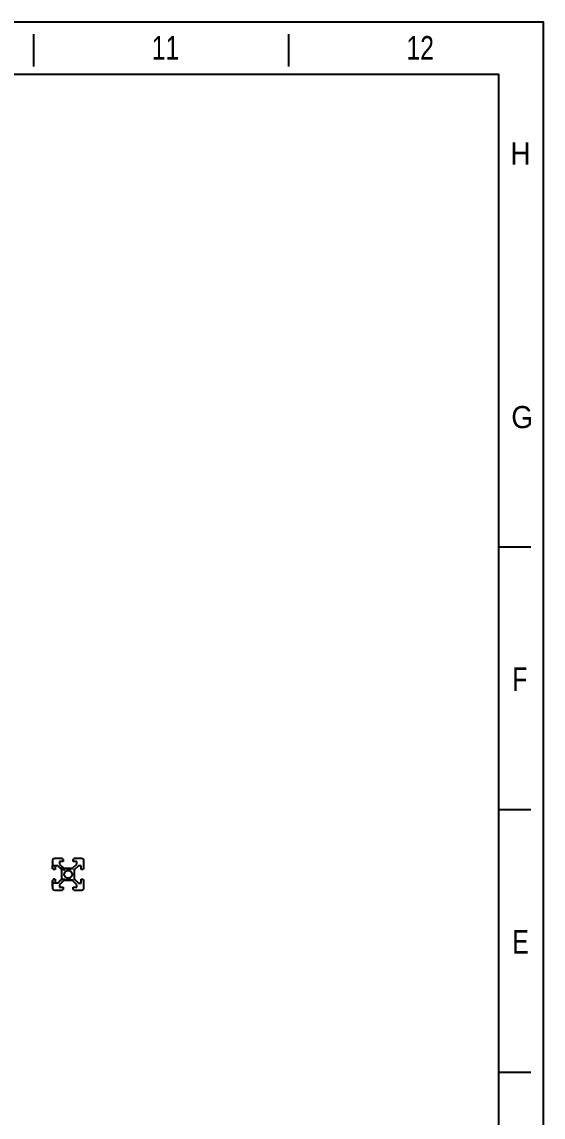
# Model space of a CAD drawing. Header units: millimetres. Extents: x 620 to 19791, y 2539 to 6969.
# Drawn here: x 13021 to 13351, y 3178 to 3874 of the extents above; entities that cross this region are included whole.
import ezdxf

# ---------------------------------------------------------------- set-up
doc = ezdxf.new("R2010")
doc.units = ezdxf.units.MM
doc.linetypes.add('HIDDEN', pattern=[0.2, 0.1, -0.1])
doc.layers.add('02___PRT_ALL_AXES', color=7, linetype='Continuous')
doc.layers.add('DEFAULT_2', color=8, linetype='HIDDEN')
doc.styles.add('CKSTANDARD', font='arial.ttf')
doc.styles.add('Roamns', font='romans.shx')

# ---------------------------------------------------------------- blocks, each defined once
blk = doc.blocks.new('standard template')
for p, q in [((31619, 30728), (31619, 30325)), ((34791, 30728), (34791, 30325)), ((37812, 24334), (37409, 24334)), ((37812, 21062), (37409, 21062)), ((37812, 17790), (37409, 17790))]:
    blk.add_line(p, q)
blk.add_lwpolyline([(37963, 4700), (-97, 4700), (-97, 30879), (37963, 30879)], close=True)
at = {"color": 7}
blk.add_lwpolyline([(456, 6674), (456, 5964), (456, 5254), (456, 30226), (37409, 30226), (37409, 5254)], dxfattribs=at)
at = {"style": 'CKSTANDARD'}
for s, height, width, p in [('12', 294.8, 0.75, (36261, 30408)), ('11', 294.8, 0.75, (33090, 30408)), ('H', 276, 0.9, (37555, 29102)), ('G', 276, 0.9, (37567, 25817)), ('F', 295, 0.75, (37578, 22543)), ('E', 295, 0.75, (37578, 19270))]:
    blk.add_text(s, height=height, dxfattribs=dict(at, width=width)).set_placement(p)
at = {"style": 'Roamns'}
for tag, p in [('PAGE_NAME', (27466, 7594)), ('PROJECT_NAME', (27466, 6884)), ('DRAWN_NAME', (27466, 6174)), ('VERSION', (34241, 6174)), ('SELECT_DATA', (27466, 5464)), ('PAGE_NUMBER', (34241, 5464))]:
    blk.add_attdef(tag, p, '', height=285, dxfattribs=at)
blk = doc.blocks.new('r6yut')
at = {"color": 30, "linetype": 'Continuous', "true_color": 0xf26722}
for p, q in [((7162.03, 3340.93), (7162.03, 3336.03)), ((7168.43, 3342.43), (7163.53, 3342.43)), ((7166.53, 3340.63), (7166.53, 3338.99)), ((7168.93, 3340.63), (7166.53, 3340.63)), ((7168.43, 3342.43), (7168.43, 3341.93)), ((7168.43, 3341.93), (7168.93, 3341.93)), ((7168.93, 3341.93), (7168.93, 3340.63)), ((7175.13, 3340.63), (7175.13, 3341.93)), ((7175.13, 3341.93), (7175.63, 3341.93)), ((7177.53, 3340.63), (7175.13, 3340.63)), ((7175.63, 3341.93), (7175.63, 3342.43)), ((7180.53, 3342.43), (7175.63, 3342.43)), ((7177.53, 3338.99), (7177.53, 3340.63)), ((7182.03, 3336.03), (7182.03, 3340.93)), ((7165.47, 3337.93), (7162.03, 3337.93)), ((7168.13, 3335.27), (7165.47, 3337.93)), ((7166.53, 3338.99), (7169.19, 3336.33)), ((7168.13, 3329.59), (7168.13, 3335.27)), ((7169.19, 3336.33), (7174.87, 3336.33)), ((7174.87, 3336.33), (7177.53, 3338.99)), ((7178.59, 3337.93), (7175.93, 3335.27)), ((7175.93, 3335.27), (7175.93, 3329.59)), ((7180.23, 3337.93), (7178.59, 3337.93)), ((7180.23, 3335.53), (7180.23, 3337.93)), ((7181.53, 3335.53), (7180.23, 3335.53)), ((7182.03, 3336.03), (7181.53, 3336.03)), ((7181.53, 3336.03), (7181.53, 3335.53)), ((7162.03, 3328.83), (7162.03, 3323.93)), ((7165.47, 3326.93), (7162.03, 3326.93)), ((7165.47, 3326.93), (7168.13, 3329.59)), ((7169.19, 3328.53), (7166.53, 3325.87)), ((7166.53, 3325.87), (7166.53, 3324.23)), ((7174.87, 3328.53), (7169.19, 3328.53)), ((7177.53, 3325.87), (7174.87, 3328.53)), ((7175.93, 3329.59), (7178.59, 3326.93)), ((7177.53, 3324.23), (7177.53, 3325.87)), ((7178.59, 3326.93), (7180.23, 3326.93)), ((7180.23, 3329.33), (7181.53, 3329.33)), ((7180.23, 3326.93), (7180.23, 3329.33)), ((7181.53, 3329.33), (7181.53, 3328.83)), ((7181.53, 3328.83), (7182.03, 3328.83)), ((7182.03, 3323.93), (7182.03, 3328.83)), ((7163.53, 3322.43), (7168.43, 3322.43)), ((7166.53, 3324.23), (7168.93, 3324.23)), ((7168.93, 3322.93), (7168.43, 3322.93)), ((7168.43, 3322.93), (7168.43, 3322.43)), ((7168.93, 3324.23), (7168.93, 3322.93)), ((7175.13, 3324.23), (7177.53, 3324.23)), ((7175.13, 3322.93), (7175.13, 3324.23)), ((7175.63, 3322.93), (7175.13, 3322.93)), ((7175.63, 3322.43), (7175.63, 3322.93)), ((7175.63, 3322.43), (7180.53, 3322.43))]:
    blk.add_line(p, q, dxfattribs=at)
blk.add_circle((7172.03, 3332.43), 2.5, dxfattribs=at)
for centre, start, end in [((7163.53, 3340.93), 90, 180), ((7180.53, 3340.93), 0, 90), ((7163.53, 3323.93), 180, 270), ((7180.53, 3323.93), 270, 0)]:
    blk.add_arc(centre, 1.5, start, end, dxfattribs=at)
at = {"layer": '02___PRT_ALL_AXES', "color": 30, "linetype": 'HIDDEN', "true_color": 0xf26722}
for p, q in [((7162.03, 3336.03), (7162.03, 3337.93)), ((7163.83, 3337.93), (7162.03, 3337.93)), ((7165.47, 3337.93), (7168.13, 3335.27)), ((7167.59, 3337.93), (7165.47, 3337.93)), ((7167.59, 3337.93), (7168.13, 3337.39)), ((7168.13, 3327.47), (7168.13, 3337.39)), ((7168.13, 3335.43), (7176.09, 3335.43)), ((7176.09, 3335.43), (7175.93, 3335.27)), ((7175.93, 3335.27), (7175.93, 3329.59)), ((7162.03, 3326.93), (7162.03, 3328.83)), ((7163.83, 3326.93), (7162.03, 3326.93)), ((7163.83, 3326.93), (7163.83, 3326.93)), ((7168.13, 3329.59), (7165.47, 3326.93)), ((7167.59, 3326.93), (7165.47, 3326.93)), ((7168.13, 3327.47), (7167.59, 3326.93)), ((7168.13, 3329.43), (7176.09, 3329.43)), ((7175.93, 3329.59), (7176.09, 3329.43))]:
    blk.add_line(p, q, dxfattribs=at)
at = {"layer": '02___PRT_ALL_AXES', "color": 30, "linetype": 'Continuous', "true_color": 0xf26722}
for p, q in [((7162.53, 3336.03), (7162.03, 3336.03)), ((7162.53, 3336.03), (7162.53, 3335.53)), ((7163.83, 3335.53), (7162.53, 3335.53)), ((7163.83, 3337.93), (7163.83, 3335.53)), ((7162.53, 3328.83), (7162.03, 3328.83)), ((7162.53, 3329.33), (7162.53, 3328.83)), ((7163.83, 3329.33), (7162.53, 3329.33)), ((7163.83, 3329.33), (7163.83, 3326.93))]:
    blk.add_line(p, q, dxfattribs=at)
at = {"layer": '02___PRT_ALL_AXES', "color": 30, "linetype": 'HIDDEN', "true_color": 0xf26722}
blk.add_circle((7172.03, 3332.43), 2.5, dxfattribs=at)
at = {"layer": 'DEFAULT_2', "color": 30, "linetype": 'HIDDEN', "true_color": 0xf26722}
for p, q in [((7162.03, 3340.38), (7162.13, 3340.38)), ((7162.03, 3339.93), (7162.23, 3339.93)), ((7162.03, 3339.87), (7162.23, 3339.87)), ((7162.03, 3339.74), (7162.23, 3339.74)), ((7162.03, 3339.61), (7162.23, 3339.61)), ((7162.03, 3339.55), (7162.23, 3339.55)), ((7162.03, 3339.48), (7162.23, 3339.48)), ((7162.03, 3339.42), (7162.23, 3339.42)), ((7162.03, 3339.23), (7162.23, 3339.23)), ((7162.03, 3339.18), (7162.13, 3339.18)), ((7162.03, 3339.1), (7162.23, 3339.1)), ((7162.13, 3336.48), (7162.13, 3340.38)), ((7162.23, 3336.93), (7162.23, 3339.93)), ((7162.03, 3338.97), (7162.23, 3338.97)), ((7162.03, 3338.91), (7162.23, 3338.91)), ((7162.03, 3338.85), (7162.23, 3338.85)), ((7162.03, 3338.78), (7162.23, 3338.78)), ((7162.03, 3338.72), (7162.23, 3338.72)), ((7162.03, 3338.65), (7162.23, 3338.65)), ((7162.03, 3338.59), (7162.23, 3338.59)), ((7162.03, 3338.53), (7162.23, 3338.53)), ((7162.03, 3338.46), (7162.23, 3338.46)), ((7162.03, 3338.43), (7162.13, 3338.43)), ((7162.03, 3338.4), (7162.23, 3338.4)), ((7162.03, 3338.34), (7162.23, 3338.34)), ((7162.03, 3338.27), (7162.23, 3338.27)), ((7162.03, 3338.14), (7162.23, 3338.14)), ((7163.83, 3337.93), (7162.03, 3337.93)), ((7162.03, 3337.89), (7162.23, 3337.89)), ((7162.03, 3337.68), (7162.13, 3337.68)), ((7162.03, 3337.63), (7162.23, 3337.63)), ((7162.03, 3337.51), (7162.23, 3337.51)), ((7162.03, 3337.44), (7162.23, 3337.44)), ((7162.03, 3337.38), (7162.23, 3337.38)), ((7162.03, 3337.31), (7162.23, 3337.31)), ((7162.03, 3337.25), (7162.23, 3337.25)), ((7162.03, 3337.12), (7162.23, 3337.12)), ((7162.03, 3337), (7162.23, 3337)), ((7162.03, 3336.93), (7162.23, 3336.93)), ((7162.03, 3336.48), (7162.13, 3336.48)), ((7163.83, 3337.93), (7163.83, 3335.53)), ((7162.03, 3328.13), (7162.13, 3328.13)), ((7162.03, 3328.06), (7162.13, 3328.06)), ((7162.03, 3327.91), (7162.13, 3327.91)), ((7162.03, 3327.83), (7162.13, 3327.83)), ((7162.03, 3327.76), (7162.13, 3327.76)), ((7162.03, 3327.68), (7162.13, 3327.68)), ((7162.03, 3327.61), (7162.13, 3327.61)), ((7162.03, 3327.54), (7162.13, 3327.54)), ((7162.03, 3327.46), (7162.13, 3327.46)), ((7162.03, 3327.31), (7162.13, 3327.31)), ((7162.03, 3327.24), (7162.13, 3327.24)), ((7162.03, 3327.16), (7162.13, 3327.16)), ((7162.03, 3327.09), (7162.13, 3327.09)), ((7162.03, 3327.01), (7162.13, 3327.01)), ((7162.03, 3326.94), (7162.13, 3326.94)), ((7163.83, 3326.93), (7162.03, 3326.93)), ((7162.03, 3326.87), (7162.13, 3326.87)), ((7162.03, 3326.79), (7162.13, 3326.79)), ((7162.03, 3326.72), (7162.13, 3326.72)), ((7162.03, 3326.64), (7162.13, 3326.64)), ((7162.03, 3326.57), (7162.13, 3326.57)), ((7162.03, 3326.49), (7162.13, 3326.49)), ((7162.03, 3326.42), (7162.13, 3326.42)), ((7162.03, 3326.34), (7162.13, 3326.34)), ((7162.03, 3326.27), (7162.13, 3326.27)), ((7162.03, 3326.2), (7162.13, 3326.2)), ((7162.03, 3326.12), (7162.13, 3326.12)), ((7162.03, 3326.05), (7162.13, 3326.05)), ((7162.03, 3325.97), (7162.13, 3325.97)), ((7162.03, 3325.82), (7162.13, 3325.82)), ((7162.03, 3325.75), (7162.13, 3325.75)), ((7162.03, 3325.52), (7162.13, 3325.52)), ((7162.03, 3325.45), (7162.13, 3325.45)), ((7162.03, 3325.3), (7162.13, 3325.3)), ((7162.03, 3325.23), (7162.13, 3325.23)), ((7162.03, 3325.15), (7162.13, 3325.15)), ((7162.13, 3324.63), (7162.13, 3328.13)), ((7163.83, 3329.33), (7163.83, 3326.93)), ((7162.03, 3325.08), (7162.13, 3325.08)), ((7162.03, 3325), (7162.13, 3325)), ((7162.03, 3324.93), (7162.13, 3324.93)), ((7162.03, 3324.85), (7162.13, 3324.85)), ((7162.03, 3324.71), (7162.13, 3324.71)), ((7162.03, 3324.63), (7162.13, 3324.63))]:
    blk.add_line(p, q, dxfattribs=at)

msp = doc.modelspace()

# ---------------------------------------------------------------- block references
at = {"transparency": 33554595, "xscale": 0.05097615323888361, "yscale": 0.05097615323888361, "zscale": 0.05097615323888361}
msp.add_blockref('standard template', (11416.28029, 2299.44029), dxfattribs=at)
msp.add_blockref('r6yut', (5878.01433, -0.35097))

doc.saveas('drawing.dxf')
